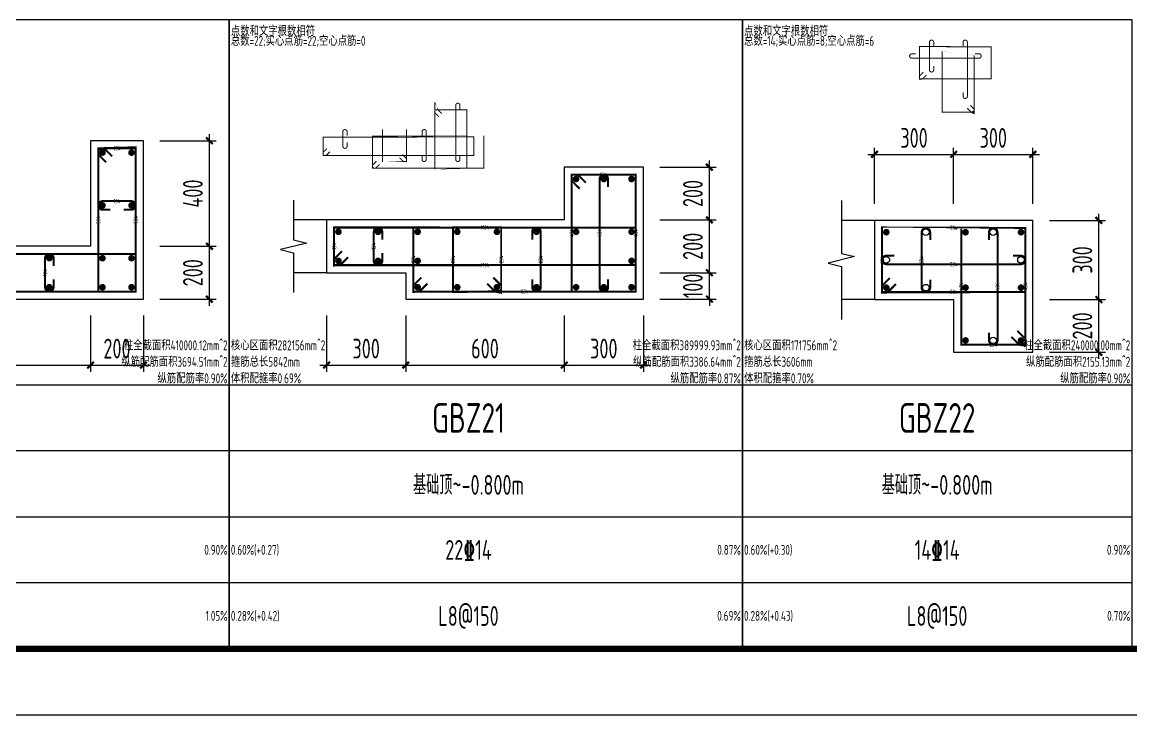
# Model space of a CAD drawing. Extents: x -1712635 to -854203, y -534641 to -21985.
# Drawn here: x -1353154 to -1336359, y -120393 to -109896 of the extents above; entities that cross this region are included whole.
import ezdxf
from ezdxf.enums import TextEntityAlignment as Align

# ---------------------------------------------------------------- set-up
doc = ezdxf.new("R2010")
doc.units = 0
doc.header["$LTSCALE"] = 1000
doc.layers.get('0').update_dxf_attribs({"linetype": 'CONTINUOUS'})
doc.layers.get('Defpoints').update_dxf_attribs({"linetype": 'CONTINUOUS'})
for name, color, linetype in [('-TK', 7, 'CONTINUOUS'), ('COLU_DE_DIM', 3, 'CONTINUOUS'), ('COLU_DE_TH', 7, 'CONTINUOUS'), ('LINK', 6, 'CONTINUOUS'), ('LINK-INDEX', 6, 'CONTINUOUS'), ('REIN', 6, 'CONTINUOUS'), ('TAB', 7, 'CONTINUOUS'), ('TAB_TEXT', 7, 'CONTINUOUS'), ('THIN', 7, 'CONTINUOUS')]:
    doc.layers.add(name, color=color, linetype=linetype)
doc.layers.add('箍筋长度', color=3, linetype='CONTINUOUS', plot=False)
doc.layers.add('配箍校核', color=34, linetype='CONTINUOUS', plot=False)
doc.styles.add('BW_Rein', font='Tssdeng.shx', dxfattribs={"width": 0.7, "bigfont": 'hztxt.shx'})
doc.styles.add('TSSD_DIMENSION', font='Tssdeng.shx', dxfattribs={"width": 0.7, "bigfont": 'tssdchn.shx'})
doc.styles.add('TSSD_REIN', font='tssdeng.shx', dxfattribs={"width": 0.7, "height": 300, "bigfont": 'tssdchn.shx'})
doc.dimstyles.new('TSSD_25_100', dxfattribs={"dimtxt": 300, "dimasz": 100, "dimexe": 100, "dimexo": 250, "dimgap": 100, "dimtad": 1, "dimdec": 0, "dimlfac": 0.25, "dimzin": 0, "dimdsep": 46, "dimtxsty": 'TSSD_DIMENSION', "dimblk": 'ARCHTICK', "dimcen": 0, "dimdle": 100, "dimclrt": 7, "dimadec": 0, "dimazin": 0, "dimtfac": 1, "dimtdec": 0, "dimtix": 1, "dimtmove": 2, "dimatfit": 3, "dimldrblk": 'ARCHTICK', "dimfxl": 0, "dimtolj": 1, "dimtzin": 0, "dimarcsym": 0})

# ---------------------------------------------------------------- blocks, each defined once
blk = doc.blocks.new('_ArchTick')
at = {"color": 0, "const_width": 0.35}
blk.add_lwpolyline([(-0.5, -0.5), (0.5, 0.5)], dxfattribs=at)
blk = doc.blocks.new('*D268')
at = {"layer": 'COLU_DE_DIM', "color": 0, "lineweight": -2}
for p, q in [((-1348543.087105742, -114342.7904348215), (-1348543.087105742, -115192.7904348215)), ((-1347343.087105698, -114342.7904348215), (-1347343.087105698, -115192.7904348215)), ((-1348643.087105742, -115092.7904348215), (-1347243.087105698, -115092.7904348215))]:
    blk.add_line(p, q, dxfattribs=at)
at = {"layer": 'Defpoints', "color": 0}
for p in [(-1348543.087105742, -114092.7904348215), (-1347343.087105698, -114092.7904348215), (-1347343.087105698, -115092.7904348215)]:
    blk.add_point(p, dxfattribs=at)
at = {"layer": 'COLU_DE_DIM', "color": 0, "lineweight": -2, "xscale": 100, "yscale": 100, "zscale": 100, "rotation": 180}
blk.add_blockref('_ArchTick', (-1348543.087105742, -115092.7904348215), dxfattribs=at)
at = {"layer": 'COLU_DE_DIM', "color": 0, "lineweight": -2, "xscale": 100, "yscale": 100, "zscale": 100}
blk.add_blockref('_ArchTick', (-1347343.087105698, -115092.7904348215), dxfattribs=at)
at = {"layer": 'COLU_DE_DIM', "color": 7, "insert": (-1347943.08710572, -114842.7904348215), "char_height": 300, "attachment_point": 5, "style": 'TSSD_DIMENSION'}
blk.add_mtext('\\A1;300', dxfattribs=at)
blk = doc.blocks.new('*D269')
at = {"layer": 'COLU_DE_DIM', "color": 0, "lineweight": -2}
for p, q in [((-1347343.087105698, -114342.7904348215), (-1347343.087105698, -115192.7904348215)), ((-1344943.088006563, -114342.7904348215), (-1344943.088006563, -115192.7904348215)), ((-1347443.087105698, -115092.7904348215), (-1344843.088006563, -115092.7904348215))]:
    blk.add_line(p, q, dxfattribs=at)
at = {"layer": 'Defpoints', "color": 0}
for p in [(-1347343.087105698, -114092.7904348215), (-1344943.088006563, -114092.7904348215), (-1344943.088006563, -115092.7904348215)]:
    blk.add_point(p, dxfattribs=at)
at = {"layer": 'COLU_DE_DIM', "color": 0, "lineweight": -2, "xscale": 100, "yscale": 100, "zscale": 100, "rotation": 180}
blk.add_blockref('_ArchTick', (-1347343.087105698, -115092.7904348215), dxfattribs=at)
at = {"layer": 'COLU_DE_DIM', "color": 0, "lineweight": -2, "xscale": 100, "yscale": 100, "zscale": 100}
blk.add_blockref('_ArchTick', (-1344943.088006563, -115092.7904348215), dxfattribs=at)
at = {"layer": 'COLU_DE_DIM', "color": 7, "insert": (-1346143.08755613, -114842.7904348215), "char_height": 300, "attachment_point": 5, "style": 'TSSD_DIMENSION'}
blk.add_mtext('\\A1;600', dxfattribs=at)
blk = doc.blocks.new('*D270')
at = {"layer": 'COLU_DE_DIM', "color": 0, "lineweight": -2}
for p, q in [((-1344943.088006563, -114342.7904348215), (-1344943.088006563, -115192.7904348215)), ((-1343743.088006562, -114342.7904348215), (-1343743.088006562, -115192.7904348215)), ((-1345043.088006563, -115092.7904348215), (-1343643.088006562, -115092.7904348215))]:
    blk.add_line(p, q, dxfattribs=at)
at = {"layer": 'Defpoints', "color": 0}
for p in [(-1344943.088006563, -114092.7904348215), (-1343743.088006562, -114092.7904348215), (-1343743.088006562, -115092.7904348215)]:
    blk.add_point(p, dxfattribs=at)
at = {"layer": 'COLU_DE_DIM', "color": 0, "lineweight": -2, "xscale": 100, "yscale": 100, "zscale": 100, "rotation": 180}
blk.add_blockref('_ArchTick', (-1344943.088006563, -115092.7904348215), dxfattribs=at)
at = {"layer": 'COLU_DE_DIM', "color": 0, "lineweight": -2, "xscale": 100, "yscale": 100, "zscale": 100}
blk.add_blockref('_ArchTick', (-1343743.088006562, -115092.7904348215), dxfattribs=at)
at = {"layer": 'COLU_DE_DIM', "color": 7, "insert": (-1344343.088006563, -114842.7904348215), "char_height": 300, "attachment_point": 5, "style": 'TSSD_DIMENSION'}
blk.add_mtext('\\A1;300', dxfattribs=at)
blk = doc.blocks.new('*D271')
at = {"layer": 'COLU_DE_DIM', "color": 0, "lineweight": -2}
for p, q in [((-1343493.088006562, -113692.7904348024), (-1342643.088006562, -113692.7904348024)), ((-1342743.088006562, -113692.7904348024), (-1342743.088006562, -113592.7904348024)), ((-1342743.088006562, -114092.7904348215), (-1342743.088006562, -113692.7904348024)), ((-1343493.088006562, -114092.7904348215), (-1342643.088006562, -114092.7904348215)), ((-1342743.088006562, -114092.7904348215), (-1342743.088006562, -114192.7904348215))]:
    blk.add_line(p, q, dxfattribs=at)
at = {"layer": 'Defpoints', "color": 0}
for p in [(-1343743.088006562, -113692.7904348024), (-1342743.088006562, -113692.7904348024), (-1343743.088006562, -114092.7904348215)]:
    blk.add_point(p, dxfattribs=at)
at = {"layer": 'COLU_DE_DIM', "color": 0, "lineweight": -2, "xscale": 100, "yscale": 100, "zscale": 100}
for p, rotation in [((-1342743.088006562, -113692.7904348024), 270), ((-1342743.088006562, -114092.7904348215), 90)]:
    blk.add_blockref('_ArchTick', p, dxfattribs=dict(at, rotation=rotation))
at = {"layer": 'COLU_DE_DIM', "color": 7, "insert": (-1342993.088006562, -113892.7904348122), "char_height": 300, "attachment_point": 5, "rotation": 90, "style": 'TSSD_DIMENSION'}
blk.add_mtext('\\A1;100', dxfattribs=at)
blk = doc.blocks.new('*D272')
at = {"layer": 'COLU_DE_DIM', "color": 0, "lineweight": -2}
for p, q in [((-1342743.088006562, -113792.7904348024), (-1342743.088006562, -112792.7904347936)), ((-1343493.088006562, -112892.7904347936), (-1342643.088006562, -112892.7904347936)), ((-1343493.088006562, -113692.7904348024), (-1342643.088006562, -113692.7904348024))]:
    blk.add_line(p, q, dxfattribs=at)
at = {"layer": 'Defpoints', "color": 0}
for p in [(-1343743.088006562, -112892.7904347936), (-1342743.088006562, -112892.7904347936), (-1343743.088006562, -113692.7904348024)]:
    blk.add_point(p, dxfattribs=at)
at = {"layer": 'COLU_DE_DIM', "color": 0, "lineweight": -2, "xscale": 100, "yscale": 100, "zscale": 100}
for p, rotation in [((-1342743.088006562, -112892.7904347936), 90), ((-1342743.088006562, -113692.7904348024), 270)]:
    blk.add_blockref('_ArchTick', p, dxfattribs=dict(at, rotation=rotation))
at = {"layer": 'COLU_DE_DIM', "color": 7, "insert": (-1342993.088006562, -113292.7904347982), "char_height": 300, "attachment_point": 5, "rotation": 90, "style": 'TSSD_DIMENSION'}
blk.add_mtext('\\A1;200', dxfattribs=at)
blk = doc.blocks.new('*D273')
at = {"layer": 'COLU_DE_DIM', "color": 0, "lineweight": -2}
for p, q in [((-1342743.088006562, -112992.7904347936), (-1342743.088006562, -111992.7904348215)), ((-1343493.088006562, -112092.7904348215), (-1342643.088006562, -112092.7904348215)), ((-1343493.088006562, -112892.7904347936), (-1342643.088006562, -112892.7904347936))]:
    blk.add_line(p, q, dxfattribs=at)
at = {"layer": 'Defpoints', "color": 0}
for p in [(-1343743.088006562, -112092.7904348215), (-1342743.088006562, -112092.7904348215), (-1343743.088006562, -112892.7904347936)]:
    blk.add_point(p, dxfattribs=at)
at = {"layer": 'COLU_DE_DIM', "color": 0, "lineweight": -2, "xscale": 100, "yscale": 100, "zscale": 100}
for p, rotation in [((-1342743.088006562, -112092.7904348215), 90), ((-1342743.088006562, -112892.7904347936), 270)]:
    blk.add_blockref('_ArchTick', p, dxfattribs=dict(at, rotation=rotation))
at = {"layer": 'COLU_DE_DIM', "color": 7, "insert": (-1342993.088006562, -112492.7904348078), "char_height": 300, "attachment_point": 5, "rotation": 90, "style": 'TSSD_DIMENSION'}
blk.add_mtext('\\A1;200', dxfattribs=at)
blk = doc.blocks.new('*D274')
at = {"layer": 'COLU_DE_DIM', "color": 0, "lineweight": -2}
for p, q in [((-1340243.088006547, -112649.1665923054), (-1340243.088006547, -111799.1665923054)), ((-1339043.088006513, -112649.1665923054), (-1339043.088006513, -111799.1665923054)), ((-1340343.088006547, -111899.1665923054), (-1338943.088006513, -111899.1665923054))]:
    blk.add_line(p, q, dxfattribs=at)
at = {"layer": 'Defpoints', "color": 0}
for p in [(-1339043.088006513, -111899.1665923054), (-1340243.088006547, -112899.1665923054), (-1339043.088006513, -112899.1665923054)]:
    blk.add_point(p, dxfattribs=at)
at = {"layer": 'COLU_DE_DIM', "color": 0, "lineweight": -2, "xscale": 100, "yscale": 100, "zscale": 100, "rotation": 180}
blk.add_blockref('_ArchTick', (-1340243.088006547, -111899.1665923054), dxfattribs=at)
at = {"layer": 'COLU_DE_DIM', "color": 0, "lineweight": -2, "xscale": 100, "yscale": 100, "zscale": 100}
blk.add_blockref('_ArchTick', (-1339043.088006513, -111899.1665923054), dxfattribs=at)
at = {"layer": 'COLU_DE_DIM', "color": 7, "insert": (-1339643.08800653, -111649.1665923054), "char_height": 300, "attachment_point": 5, "style": 'TSSD_DIMENSION'}
blk.add_mtext('\\A1;300', dxfattribs=at)
blk = doc.blocks.new('*D275')
at = {"layer": 'COLU_DE_DIM', "color": 0, "lineweight": -2}
for p, q in [((-1339043.088006513, -112649.1665923054), (-1339043.088006513, -111799.1665923054)), ((-1337843.088006513, -112649.1665923054), (-1337843.088006513, -111799.1665923054)), ((-1339143.088006513, -111899.1665923054), (-1337743.088006513, -111899.1665923054))]:
    blk.add_line(p, q, dxfattribs=at)
at = {"layer": 'Defpoints', "color": 0}
for p in [(-1337843.088006513, -111899.1665923054), (-1339043.088006513, -112899.1665923054), (-1337843.088006513, -112899.1665923054)]:
    blk.add_point(p, dxfattribs=at)
at = {"layer": 'COLU_DE_DIM', "color": 0, "lineweight": -2, "xscale": 100, "yscale": 100, "zscale": 100, "rotation": 180}
blk.add_blockref('_ArchTick', (-1339043.088006513, -111899.1665923054), dxfattribs=at)
at = {"layer": 'COLU_DE_DIM', "color": 0, "lineweight": -2, "xscale": 100, "yscale": 100, "zscale": 100}
blk.add_blockref('_ArchTick', (-1337843.088006513, -111899.1665923054), dxfattribs=at)
at = {"layer": 'COLU_DE_DIM', "color": 7, "insert": (-1338443.088006513, -111649.1665923054), "char_height": 300, "attachment_point": 5, "style": 'TSSD_DIMENSION'}
blk.add_mtext('\\A1;300', dxfattribs=at)
blk = doc.blocks.new('*D276')
at = {"layer": 'COLU_DE_DIM', "color": 0, "lineweight": -2}
for p, q in [((-1336843.088006513, -114999.1665923488), (-1336843.088006513, -113999.1665923554)), ((-1337593.088006513, -114099.1665923554), (-1336743.088006513, -114099.1665923554)), ((-1337593.088006513, -114899.1665923488), (-1336743.088006513, -114899.1665923488))]:
    blk.add_line(p, q, dxfattribs=at)
at = {"layer": 'Defpoints', "color": 0}
for p in [(-1337843.088006513, -114099.1665923554), (-1336843.088006513, -114099.1665923554), (-1337843.088006513, -114899.1665923488)]:
    blk.add_point(p, dxfattribs=at)
at = {"layer": 'COLU_DE_DIM', "color": 0, "lineweight": -2, "xscale": 100, "yscale": 100, "zscale": 100}
for p, rotation in [((-1336843.088006513, -114099.1665923554), 90), ((-1336843.088006513, -114899.1665923488), 270)]:
    blk.add_blockref('_ArchTick', p, dxfattribs=dict(at, rotation=rotation))
at = {"layer": 'COLU_DE_DIM', "color": 7, "insert": (-1337093.088006513, -114499.1665923523), "char_height": 300, "attachment_point": 5, "rotation": 90, "style": 'TSSD_DIMENSION'}
blk.add_mtext('\\A1;200', dxfattribs=at)
blk = doc.blocks.new('*D277')
at = {"layer": 'COLU_DE_DIM', "color": 0, "lineweight": -2}
for p, q in [((-1336843.088006513, -114199.1665923554), (-1336843.088006513, -112799.1665923116)), ((-1337593.088006513, -112899.1665923116), (-1336743.088006513, -112899.1665923116)), ((-1337593.088006513, -114099.1665923554), (-1336743.088006513, -114099.1665923554))]:
    blk.add_line(p, q, dxfattribs=at)
at = {"layer": 'Defpoints', "color": 0}
for p in [(-1337843.088006513, -112899.1665923116), (-1336843.088006513, -112899.1665923116), (-1337843.088006513, -114099.1665923554)]:
    blk.add_point(p, dxfattribs=at)
at = {"layer": 'COLU_DE_DIM', "color": 0, "lineweight": -2, "xscale": 100, "yscale": 100, "zscale": 100}
for p, rotation in [((-1336843.088006513, -112899.1665923116), 90), ((-1336843.088006513, -114099.1665923554), 270)]:
    blk.add_blockref('_ArchTick', p, dxfattribs=dict(at, rotation=rotation))
at = {"layer": 'COLU_DE_DIM', "color": 7, "insert": (-1337093.088006513, -113499.1665923337), "char_height": 300, "attachment_point": 5, "rotation": 90, "style": 'TSSD_DIMENSION'}
blk.add_mtext('\\A1;300', dxfattribs=at)
blk = doc.blocks.new('A1')
blk.add_lwpolyline([(0, 59400), (0, 0), (84100, 0), (84100, 59400)], close=True)
at = {"const_width": 100}
blk.add_lwpolyline([(2500, 58400), (2500, 1000), (83100, 1000), (83100, 58400)], close=True, dxfattribs=at)
blk = doc.blocks.new('*D2584')
at = {"layer": 'COLU_DE_DIM', "color": 0, "lineweight": -2}
for p, q in [((-1357917.867364272, -114342.7904348215), (-1357917.867364272, -115192.7904348215)), ((-1352117.851819812, -114342.7904348215), (-1352117.851819812, -115192.7904348215)), ((-1358017.867364272, -115092.7904348215), (-1352017.851819812, -115092.7904348215))]:
    blk.add_line(p, q, dxfattribs=at)
at = {"layer": 'Defpoints', "color": 0}
for p in [(-1357917.867364272, -114092.7904348215), (-1352117.851819812, -114092.7904348215), (-1352117.851819812, -115092.7904348215)]:
    blk.add_point(p, dxfattribs=at)
at = {"layer": 'COLU_DE_DIM', "color": 0, "lineweight": -2, "xscale": 100, "yscale": 100, "zscale": 100, "rotation": 180}
blk.add_blockref('_ArchTick', (-1357917.867364272, -115092.7904348215), dxfattribs=at)
at = {"layer": 'COLU_DE_DIM', "color": 0, "lineweight": -2, "xscale": 100, "yscale": 100, "zscale": 100}
blk.add_blockref('_ArchTick', (-1352117.851819812, -115092.7904348215), dxfattribs=at)
at = {"layer": 'COLU_DE_DIM', "color": 7, "insert": (-1355017.859592042, -114842.7904348215), "char_height": 300, "attachment_point": 5, "style": 'TSSD_DIMENSION'}
blk.add_mtext('\\A1;1450', dxfattribs=at)
blk = doc.blocks.new('*D2585')
at = {"layer": 'COLU_DE_DIM', "color": 0, "lineweight": -2}
for p, q in [((-1352117.851819812, -114342.7904348215), (-1352117.851819812, -115192.7904348215)), ((-1351317.851819824, -114342.7904348215), (-1351317.851819824, -115192.7904348215)), ((-1352217.851819812, -115092.7904348215), (-1351217.851819824, -115092.7904348215))]:
    blk.add_line(p, q, dxfattribs=at)
at = {"layer": 'Defpoints', "color": 0}
for p in [(-1352117.851819812, -114092.7904348215), (-1351317.851819824, -114092.7904348215), (-1351317.851819824, -115092.7904348215)]:
    blk.add_point(p, dxfattribs=at)
at = {"layer": 'COLU_DE_DIM', "color": 0, "lineweight": -2, "xscale": 100, "yscale": 100, "zscale": 100, "rotation": 180}
blk.add_blockref('_ArchTick', (-1352117.851819812, -115092.7904348215), dxfattribs=at)
at = {"layer": 'COLU_DE_DIM', "color": 0, "lineweight": -2, "xscale": 100, "yscale": 100, "zscale": 100}
blk.add_blockref('_ArchTick', (-1351317.851819824, -115092.7904348215), dxfattribs=at)
at = {"layer": 'COLU_DE_DIM', "color": 7, "insert": (-1351717.851819818, -114842.7904348215), "char_height": 300, "attachment_point": 5, "style": 'TSSD_DIMENSION'}
blk.add_mtext('\\A1;200', dxfattribs=at)
blk = doc.blocks.new('*D2586')
at = {"layer": 'COLU_DE_DIM', "color": 0, "lineweight": -2}
for p, q in [((-1350317.851819802, -114192.7904348216), (-1350317.851819802, -113192.7904348215)), ((-1351067.851819802, -113292.7904348215), (-1350217.851819802, -113292.7904348215)), ((-1351067.851819802, -114092.7904348216), (-1350217.851819802, -114092.7904348216))]:
    blk.add_line(p, q, dxfattribs=at)
at = {"layer": 'Defpoints', "color": 0}
for p in [(-1351317.851819802, -113292.7904348215), (-1350317.851819802, -113292.7904348215), (-1351317.851819802, -114092.7904348216)]:
    blk.add_point(p, dxfattribs=at)
at = {"layer": 'COLU_DE_DIM', "color": 0, "lineweight": -2, "xscale": 100, "yscale": 100, "zscale": 100}
for p, rotation in [((-1350317.851819802, -113292.7904348215), 90), ((-1350317.851819802, -114092.7904348216), 270)]:
    blk.add_blockref('_ArchTick', p, dxfattribs=dict(at, rotation=rotation))
at = {"layer": 'COLU_DE_DIM', "color": 7, "insert": (-1350567.851819802, -113692.7904348218), "char_height": 300, "attachment_point": 5, "rotation": 90, "style": 'TSSD_DIMENSION'}
blk.add_mtext('\\A1;200', dxfattribs=at)
blk = doc.blocks.new('*D2587')
at = {"layer": 'COLU_DE_DIM', "color": 0, "lineweight": -2}
for p, q in [((-1350317.851819802, -113392.7904348215), (-1350317.851819802, -111592.7904341149)), ((-1351067.851819802, -111692.7904341149), (-1350217.851819802, -111692.7904341149)), ((-1351067.851819802, -113292.7904348215), (-1350217.851819802, -113292.7904348215))]:
    blk.add_line(p, q, dxfattribs=at)
at = {"layer": 'Defpoints', "color": 0}
for p in [(-1351317.851819802, -111692.7904341149), (-1350317.851819802, -111692.7904341149), (-1351317.851819802, -113292.7904348215)]:
    blk.add_point(p, dxfattribs=at)
at = {"layer": 'COLU_DE_DIM', "color": 0, "lineweight": -2, "xscale": 100, "yscale": 100, "zscale": 100}
for p, rotation in [((-1350317.851819802, -111692.7904341149), 90), ((-1350317.851819802, -113292.7904348215), 270)]:
    blk.add_blockref('_ArchTick', p, dxfattribs=dict(at, rotation=rotation))
at = {"layer": 'COLU_DE_DIM', "color": 7, "insert": (-1350567.851819802, -112492.7904344684), "char_height": 300, "attachment_point": 5, "rotation": 90, "style": 'TSSD_DIMENSION'}
blk.add_mtext('\\A1;400', dxfattribs=at)

msp = doc.modelspace()

# ---------------------------------------------------------------- linework, layer by layer
at = {"layer": 'COLU_DE_TH'}
msp.add_lwpolyline([(-1351317.851819824, -111692.7904341149), (-1352117.851819812, -111692.816768388), (-1352117.851819802, -113292.7904348215), (-1357917.867364272, -113292.7904348215), (-1357917.867364272, -114092.7904348215), (-1351317.851819802, -114092.7904348215), (-1351317.851819824, -111692.7904341149)], close=True, dxfattribs=at)
at = {"layer": 'COLU_DE_TH', "color": 7}
for points in [[(-1348543.087105742, -112892.7904347936), (-1348543.087105728, -113692.7904348024), (-1347343.087105698, -113692.7904348215), (-1347343.087105698, -114092.7904348215), (-1343743.088006562, -114092.7904348215), (-1343743.088006562, -112092.7904348215), (-1344943.088006563, -112092.7904348215), (-1344943.088006562, -112892.7904348215), (-1348543.087105742, -112892.7904347936)], [(-1340243.088006547, -112899.1665923116), (-1340243.088006562, -114099.1665923554), (-1339043.088006513, -114099.1665923488), (-1339043.088006513, -114899.1665923488), (-1337843.088006513, -114899.1665923488), (-1337843.088006513, -112899.1665923488), (-1340243.088006547, -112899.1665923116)]]:
    msp.add_lwpolyline(points, close=True, dxfattribs=at)
at = {"layer": 'LINK', "const_width": 30}
for points in [[(-1351882.849844775, -112019.7333764084), (-1352002.851819807, -111899.7353514727), (-1352002.851819807, -111807.8129828981), (-1351432.851819822, -111807.7942197286), (-1351432.851819801, -113977.790434826), (-1352002.851819792, -113977.790434826), (-1352002.851819807, -111807.8129828981), (-1351910.929451247, -111807.8099570111), (-1351790.927476215, -111927.8079819467)], [(-1357590.943482731, -113857.790434832), (-1357710.94348274, -113977.7904348231), (-1357802.86736427, -113977.7904348228), (-1357802.86736427, -113407.7904348231), (-1351432.851819803, -113407.7904348227), (-1351432.851819797, -113977.7904348223), (-1357802.86736427, -113977.7904348228), (-1357802.867364265, -113885.8665532843), (-1357682.867364257, -113765.8665532932)]]:
    msp.add_lwpolyline(points, dxfattribs=at)
at = {"layer": 'LINK', "color": 6, "const_width": 30}
for points in [[(-1344708.088006665, -112419.7143162611), (-1344828.088006569, -112299.7143161658), (-1344828.088006566, -112207.7904348232), (-1343858.088006573, -112207.7904348247), (-1343858.088006573, -113977.7904348221), (-1344828.088006565, -113977.7904348196), (-1344828.088006566, -112207.7904348232), (-1344736.164125085, -112207.7904348269), (-1344616.16412518, -112327.7904349222)], [(-1348216.163224199, -113457.7904348316), (-1348336.163224235, -113577.7904347954), (-1348428.087105732, -113577.7904347951), (-1348428.087105742, -113007.7904347941), (-1343858.088006565, -113007.7904348305), (-1343858.088006565, -113577.7904348708), (-1348428.087105732, -113577.7904347951), (-1348428.087105746, -113485.8665532294), (-1348308.087105709, -113365.8665532656)], [(-1347016.163224281, -113857.7904348816), (-1347136.16322434, -113977.7904348223), (-1347228.087105704, -113977.7904348225), (-1347228.087105714, -113007.7904348087), (-1343858.088006579, -113007.7904348349), (-1343858.088006583, -113977.7904348226), (-1347228.087105704, -113977.7904348225), (-1347228.087105704, -113885.866553368), (-1347108.087105644, -113765.8665534273)], [(-1346018.087556041, -113765.866553275), (-1345898.087556137, -113885.8665533706), (-1345898.087556135, -113977.7904348145), (-1346628.087330923, -113977.7904348103), (-1346628.087330933, -113007.7904347915), (-1345898.087556141, -113007.7904348052), (-1345898.087556135, -113977.7904348145), (-1345990.01143774, -113977.790434828), (-1346110.011437644, -113857.7904347324)], [(-1339916.164124931, -113864.1665923301), (-1340036.164124897, -113984.1665923641), (-1340128.088006568, -113984.1665923688), (-1340128.088006556, -113014.1665923087), (-1337958.088006523, -113014.1665923459), (-1337958.088006524, -113984.16659236), (-1340128.088006568, -113984.1665923688), (-1340128.088006566, -113892.2427107475), (-1340008.0880066, -113772.2427107135)], [(-1338078.088006527, -114572.2427107061), (-1337958.088006513, -114692.2427106921), (-1337958.08800651, -114784.166592355), (-1338928.088006508, -114784.166592355), (-1338928.088006506, -113014.1665923362), (-1337958.088006518, -113014.1665923512), (-1337958.08800651, -114784.166592355), (-1338050.011888148, -114784.1665923485), (-1338170.011888162, -114664.1665923626)]]:
    msp.add_lwpolyline(points, dxfattribs=at)
for points in [[(-1344278.08800657, -112392.7904348313), (-1344278.08800657, -112272.7904348313, 1), (-1344408.08800657, -112272.7904348313), (-1344408.08800657, -113912.7904348301, 1), (-1344278.08800657, -113912.7904348301), (-1344278.08800657, -113792.7904348301)], [(-1347698.087105732, -113192.7904348151), (-1347698.087105732, -113072.7904348151, 1), (-1347828.087105732, -113072.7904348151), (-1347828.087105727, -113512.7904348249, 1), (-1347698.087105727, -113512.7904348249), (-1347698.087105727, -113392.7904348249)], [(-1345428.087781356, -113792.7904348201), (-1345428.087781356, -113912.7904348201, 1), (-1345298.087781356, -113912.7904348201), (-1345298.087781356, -113072.790434826, 1), (-1345428.087781356, -113072.790434826), (-1345428.087781356, -113192.790434826)], [(-1339398.088006532, -113199.1665923283), (-1339398.088006532, -113079.1665923283, 1), (-1339528.088006532, -113079.1665923283), (-1339528.088006533, -113919.1665923572, 1), (-1339398.088006533, -113919.1665923572), (-1339398.088006533, -113799.1665923572)], [(-1338508.088006508, -114599.1665923505), (-1338508.088006508, -114719.1665923505, 1), (-1338378.088006508, -114719.1665923505), (-1338378.088006506, -113079.1665923322, 1), (-1338508.088006506, -113079.1665923322), (-1338508.088006506, -113199.1665923322)], [(-1339943.088006564, -113434.1665923372), (-1340063.088006564, -113434.1665923372, 1), (-1340063.088006564, -113564.1665923372), (-1338023.088006522, -113564.1665923722, 1), (-1338023.088006522, -113434.1665923722), (-1338143.088006522, -113434.1665923722)]]:
    msp.add_lwpolyline(points, format="xyb", dxfattribs=at)
at = {"layer": 'LINK', "const_width": 30}
for points in [[(-1351617.851819808, -112737.7933971232), (-1351497.851819808, -112737.7933971232, 1), (-1351497.851819808, -112607.7933971232), (-1351937.851819799, -112607.7933971232, 1), (-1351937.851819799, -112737.7933971232), (-1351817.851819799, -112737.7933971232)], [(-1352677.867364277, -113592.7904348029), (-1352677.867364277, -113472.7904348029, 1), (-1352807.867364277, -113472.7904348029), (-1352807.867696065, -113912.7904348449, 1), (-1352677.867696065, -113912.7904348449), (-1352677.867696065, -113792.7904348449)]]:
    msp.add_lwpolyline(points, format="xyb", dxfattribs=at)
at = {"layer": 'LINK-INDEX', "color": 6, "const_width": 15.00000095367432}
for points in [[(-1339345.588006535, -110258.8515660631), (-1339345.588006535, -110198.8515660631, 1), (-1339410.588006535, -110198.8515660631), (-1339410.588006535, -110618.8515660775, 1), (-1339345.588006535, -110618.8515660775), (-1339345.588006535, -110558.8515660775)], [(-1338900.588006523, -110958.8515660742), (-1338900.588006523, -111018.8515660742, 1), (-1338835.588006523, -111018.8515660742), (-1338835.588006522, -110198.851566065, 1), (-1338900.588006522, -110198.851566065), (-1338900.588006522, -110258.851566065)], [(-1339618.088006551, -110376.3515660676), (-1339678.088006551, -110376.3515660676, 1), (-1339678.088006551, -110441.3515660676), (-1338658.08800653, -110441.351566085, 1), (-1338658.08800653, -110376.351566085), (-1338718.08800653, -110376.351566085)], [(-1346521.855588369, -111215.8116457087), (-1346521.855588369, -111155.8116457087, 1), (-1346586.855588369, -111155.8116457087), (-1346586.855588369, -111975.8116457081, 1), (-1346521.855588369, -111975.8116457081), (-1346521.855588369, -111915.8116457081)], [(-1348231.85513795, -111615.8116457007), (-1348231.85513795, -111555.8116457007, 1), (-1348296.85513795, -111555.8116457007), (-1348296.855137948, -111775.8116457055, 1), (-1348231.855137948, -111775.8116457055), (-1348231.855137948, -111715.8116457055)], [(-1347096.855475762, -111915.8116457031), (-1347096.855475762, -111975.8116457031, 1), (-1347031.855475762, -111975.8116457031), (-1347031.855475762, -111555.8116457061, 1), (-1347096.855475762, -111555.8116457061), (-1347096.855475762, -111615.8116457061)]]:
    msp.add_lwpolyline(points, format="xyb", dxfattribs=at)
for points in [[(-1339454.626065902, -110696.3515663461), (-1339514.626066159, -110756.3515660885), (-1339560.58800655, -110756.3515660797), (-1339560.588006544, -110271.3515660566), (-1338475.588006492, -110271.3515660752), (-1338475.588006492, -110756.3515660753), (-1339560.58800655, -110756.3515660797), (-1339560.588006555, -110710.3896252975), (-1339500.588006298, -110650.3896255551)], [(-1338790.588006663, -111155.3896252961), (-1338730.588006505, -111215.3896251376), (-1338730.588006512, -111261.3515660813), (-1339215.588006534, -111261.3515660813), (-1339215.588006533, -110376.3515660819), (-1338730.588006515, -110376.3515660894), (-1338730.588006512, -111261.3515660813), (-1338776.549947198, -111261.3515660743), (-1338836.549947357, -111201.3515662328)], [(-1346841.855588534, -111329.2735865494), (-1346901.855588377, -111269.2735863922), (-1346901.85558837, -111223.3116456951), (-1346416.855588366, -111223.3116456959), (-1346416.855588366, -112108.3116456894), (-1346901.855588369, -112108.3116456881), (-1346901.85558837, -111223.3116456951), (-1346855.893647434, -111223.3116456901), (-1346795.893647591, -111283.3116458473)], [(-1347391.85536326, -111902.3497045875), (-1347331.855363149, -111962.3497044763), (-1347331.85536316, -112008.3116456715), (-1347696.855250528, -112008.3116456694), (-1347696.855250533, -111523.3116456998), (-1347331.855363163, -111523.3116457067), (-1347331.85536316, -112008.3116456715), (-1347377.817304149, -112008.3116456468), (-1347437.81730426, -111948.311645758)], [(-1348490.893197475, -111858.3116455237), (-1348550.893197306, -111918.3116456924), (-1348596.855137976, -111918.3116456885), (-1348596.855137981, -111633.3116456926), (-1346311.855588363, -111633.3116457108), (-1346311.855588363, -111918.3116457263), (-1348596.855137976, -111918.3116456885), (-1348596.85513801, -111872.3497052467), (-1348536.855138179, -111812.349705078)], [(-1347740.893253478, -112048.3116455758), (-1347800.893253357, -112108.3116456958), (-1347846.855194262, -112108.3116456947), (-1347846.855194268, -111623.3116456901), (-1346161.855644673, -111623.3116457032), (-1346161.855644675, -112108.3116456947), (-1347846.855194262, -112108.3116456947), (-1347846.855194254, -112062.349704983), (-1347786.855194374, -112002.349704863)]]:
    msp.add_lwpolyline(points, dxfattribs=at)
at = {"layer": 'REIN', "const_width": 50}
for points in [[(-1351962.851819808, -111872.8108432738, 1), (-1351912.851819808, -111872.8108432738, 1), (-1351962.851819808, -111872.8108432738)], [(-1351522.851819821, -111872.7963594237, 1), (-1351472.851819821, -111872.7963594237, 1), (-1351522.851819821, -111872.7963594237)], [(-1351962.851819799, -112672.7933971232, 1), (-1351912.851819799, -112672.7933971232, 1), (-1351962.851819799, -112672.7933971232)], [(-1351522.851819808, -112672.7933971232, 1), (-1351472.851819808, -112672.7933971232, 1), (-1351522.851819808, -112672.7933971232)], [(-1352767.867530176, -113472.7938431758, 1), (-1352717.867530176, -113472.7938431758, 1), (-1352767.867530176, -113472.7938431758)], [(-1351962.851819798, -113472.7904348227, 1), (-1351912.851819798, -113472.7904348227, 1), (-1351962.851819798, -113472.7904348227)], [(-1351522.851819808, -113472.7904348227, 1), (-1351472.851819808, -113472.7904348227, 1), (-1351522.851819808, -113472.7904348227)], [(-1352767.867530176, -113912.7938431751, 1), (-1352717.867530176, -113912.7938431751, 1), (-1352767.867530176, -113912.7938431751)], [(-1351962.851819795, -113912.7904348218, 1), (-1351912.851819795, -113912.7904348218, 1), (-1351962.851819795, -113912.7904348218)], [(-1351522.851819802, -113912.7904348206, 1), (-1351472.851819802, -113912.7904348206, 1), (-1351522.851819802, -113912.7904348206)]]:
    msp.add_lwpolyline(points, format="xyb", close=True, dxfattribs=at)
at = {"layer": 'REIN', "color": 6, "const_width": 50}
for points in [[(-1344788.088006571, -112272.7904348299, 1), (-1344738.088006571, -112272.7904348299, 1), (-1344788.088006571, -112272.7904348299)], [(-1344368.08800657, -112272.7904348313, 1), (-1344318.08800657, -112272.7904348313, 1), (-1344368.08800657, -112272.7904348313)], [(-1343948.08800657, -112272.7904348313, 1), (-1343898.08800657, -112272.7904348313, 1), (-1343948.08800657, -112272.7904348313)], [(-1348388.087105749, -113072.7904347973, 1), (-1348338.087105749, -113072.7904347973, 1), (-1348388.087105749, -113072.7904347973)], [(-1347788.087105732, -113072.7904348151, 1), (-1347738.087105732, -113072.7904348151, 1), (-1347788.087105732, -113072.7904348151)], [(-1347188.087105714, -113072.7904348086, 1), (-1347138.087105714, -113072.7904348086, 1), (-1347188.087105714, -113072.7904348086)], [(-1346588.087330928, -113072.7904348035, 1), (-1346538.087330928, -113072.7904348035, 1), (-1346588.087330928, -113072.7904348035)], [(-1345988.087556142, -113072.7904348148, 1), (-1345938.087556142, -113072.7904348148, 1), (-1345988.087556142, -113072.7904348148)], [(-1345388.087781356, -113072.790434826, 1), (-1345338.087781356, -113072.790434826, 1), (-1345388.087781356, -113072.790434826)], [(-1344788.088006575, -113072.7904348277, 1), (-1344738.088006575, -113072.7904348277, 1), (-1344788.088006575, -113072.7904348277)], [(-1343948.088006564, -113072.7904348344, 1), (-1343898.088006564, -113072.7904348344, 1), (-1343948.088006564, -113072.7904348344)], [(-1340088.088006557, -113079.1665923127, 1), (-1340038.088006557, -113079.1665923127, 1), (-1340088.088006557, -113079.1665923127)], [(-1338888.088006507, -113079.166592329, 1), (-1338838.088006507, -113079.166592329, 1), (-1338888.088006507, -113079.166592329)], [(-1338048.088006515, -113079.1665923476, 1), (-1337998.088006515, -113079.1665923476, 1), (-1338048.088006515, -113079.1665923476)], [(-1348388.087105741, -113512.7904347962, 1), (-1348338.087105741, -113512.7904347962, 1), (-1348388.087105741, -113512.7904347962)], [(-1347788.087105727, -113512.7904348249, 1), (-1347738.087105727, -113512.7904348249, 1), (-1347788.087105727, -113512.7904348249)], [(-1347188.087105709, -113512.7904348183, 1), (-1347138.087105709, -113512.7904348183, 1), (-1347188.087105709, -113512.7904348183)], [(-1343948.088006582, -113512.790434872, 1), (-1343898.088006582, -113512.790434872, 1), (-1343948.088006582, -113512.790434872)], [(-1347188.0871057, -113912.7904348197, 1), (-1347138.0871057, -113912.7904348197, 1), (-1347188.0871057, -113912.7904348197)], [(-1346588.087330919, -113912.7904348131, 1), (-1346538.087330919, -113912.7904348131, 1), (-1346588.087330919, -113912.7904348131)], [(-1345988.087556137, -113912.7904348166, 1), (-1345938.087556137, -113912.7904348166, 1), (-1345988.087556137, -113912.7904348166)], [(-1345388.087781356, -113912.7904348201, 1), (-1345338.087781356, -113912.7904348201, 1), (-1345388.087781356, -113912.7904348201)], [(-1344788.088006574, -113912.7904348197, 1), (-1344738.088006574, -113912.7904348197, 1), (-1344788.088006574, -113912.7904348197)], [(-1344368.08800657, -113912.7904348301, 1), (-1344318.08800657, -113912.7904348301, 1), (-1344368.08800657, -113912.7904348301)], [(-1343948.088006578, -113912.7904348197, 1), (-1343898.088006578, -113912.7904348197, 1), (-1343948.088006578, -113912.7904348197)], [(-1340088.088006567, -113919.1665923618, 1), (-1340038.088006567, -113919.1665923618, 1), (-1340088.088006567, -113919.1665923618)], [(-1338888.088006508, -113919.1665923579, 1), (-1338838.088006508, -113919.1665923579, 1), (-1338888.088006508, -113919.1665923579)], [(-1338048.088006514, -113919.1665923545, 1), (-1337998.088006514, -113919.1665923545, 1), (-1338048.088006514, -113919.1665923545)], [(-1338888.088006508, -114719.16659235, 1), (-1338838.088006508, -114719.16659235, 1), (-1338888.088006508, -114719.16659235)], [(-1338048.088006509, -114719.16659235, 1), (-1337998.088006509, -114719.16659235, 1), (-1338048.088006509, -114719.16659235)]]:
    msp.add_lwpolyline(points, format="xyb", close=True, dxfattribs=at)
at = {"layer": 'REIN', "color": 6}
for centre in [(-1339463.088006532, -113079.1665923283), (-1338443.088006506, -113079.1665923322), (-1340063.088006564, -113499.1665923372), (-1338023.088006522, -113499.1665923722), (-1339463.088006533, -113919.1665923572), (-1338443.088006508, -114719.1665923505)]:
    msp.add_circle(centre, 50, dxfattribs=at)
at = {"layer": 'TAB'}
msp.add_lwpolyline([(-1358514.754358723, -109854.0966134835), (-1350017.851819802, -109854.0966134835), (-1350017.851819802, -119392.7904348215), (-1358514.754358723, -119392.7904348215), (-1358514.754358723, -109854.0966134835), (-1358514.754358723, -115392.7904348215), (-1350017.851819802, -115392.7904348215), (-1350017.851819802, -116392.7904348215), (-1358514.754358723, -116392.7904348215), (-1358514.754358723, -117392.7904348215), (-1350017.851819802, -117392.7904348215), (-1350017.851819802, -118392.7904348215), (-1358514.754358723, -118392.7904348215)], dxfattribs=at)
at = {"layer": 'TAB', "color": 7}
for points in [[(-1350017.851819802, -109854.0966134835), (-1342243.088006562, -109854.0966134835), (-1342243.088006562, -119392.7904348215), (-1350017.851819802, -119392.7904348215), (-1350017.851819802, -109854.0966134835), (-1350017.851819802, -115392.7904348215), (-1342243.088006562, -115392.7904348215), (-1342243.088006562, -116392.7904348215), (-1350017.851819802, -116392.7904348215), (-1350017.851819802, -117392.7904348215), (-1342243.088006562, -117392.7904348215), (-1342243.088006562, -118392.7904348215), (-1350017.851819802, -118392.7904348215)], [(-1342243.088006562, -109854.0966134835), (-1336343.088006513, -109854.0966134835), (-1336343.088006513, -119392.7904348215), (-1342243.088006562, -119392.7904348215), (-1342243.088006562, -109854.0966134835), (-1342243.088006562, -115392.7904348215), (-1336343.088006513, -115392.7904348215), (-1336343.088006513, -116392.7904348215), (-1342243.088006562, -116392.7904348215), (-1342243.088006562, -117392.7904348215), (-1336343.088006513, -117392.7904348215), (-1336343.088006513, -118392.7904348215), (-1342243.088006562, -118392.7904348215)]]:
    msp.add_lwpolyline(points, dxfattribs=at)
at = {"layer": 'THIN', "color": 7}
for p, q in [((-1348543.087105742, -112892.7904347936), (-1349043.087105742, -112892.7904348026)), ((-1340243.088006547, -112899.1665923116), (-1340743.088006547, -112899.1665923054)), ((-1348543.087105728, -113692.7904348024), (-1349043.087105728, -113692.7904348114)), ((-1340243.088006562, -114099.1665923554), (-1340743.088006562, -114099.1665923492))]:
    msp.add_line(p, q, dxfattribs=at)
for points in [[(-1349043.087105748, -112592.7904348026), (-1349043.087105737, -113192.790434807), (-1348843.087105736, -113242.7904348035), (-1349243.087105735, -113342.7904348105), (-1349043.087105734, -113392.790434807), (-1349043.087105723, -113992.7904348114)], [(-1340743.088006544, -112599.1665923054), (-1340743.088006554, -113399.1665923273), (-1340543.088006554, -113449.1665923298), (-1340943.088006556, -113549.1665923247), (-1340743.088006556, -113599.1665923273), (-1340743.088006566, -114399.1665923492)]]:
    msp.add_lwpolyline(points, dxfattribs=at)

# ---------------------------------------------------------------- block references
at = {"layer": '-TK'}
msp.add_blockref('A1', (-1375868.904238457, -120392.7904348215), dxfattribs=at)

# ---------------------------------------------------------------- texts
at = {"layer": 'TAB_TEXT', "color": 7, "style": 'TSSD_REIN', "width": 0.7}
for s, height, p in [('GBZ21', 450, (-1346393.087556152, -115892.7904348215)), ('GBZ22', 450, (-1339293.088006538, -115892.7904348215)), ('基础顶~-0.800m', 300, (-1346393.087556152, -116892.7904348215)), ('基础顶~-0.800m', 300, (-1339293.088006538, -116892.7904348215)), ('L8@150', 300, (-1346393.087556152, -118892.7904348215)), ('L8@150', 300, (-1339293.088006538, -118892.7904348215))]:
    msp.add_text(s, height=height, dxfattribs=at).set_placement(p, align=Align.MIDDLE)
at = {"layer": 'TAB_TEXT', "color": 1, "style": 'TSSD_REIN', "width": 0.7}
for s, p in [('22%%13214', (-1346393.087556152, -117892.7904348215)), ('14%%13214', (-1339293.088006538, -117892.7904348215))]:
    msp.add_text(s, height=300, dxfattribs=at).set_placement(p, align=Align.MIDDLE)
at = {"layer": '箍筋长度', "style": 'BW_Rein', "width": 0.7}
for s, rotation, p in [('134', 0.001886053374913684, (-1351717.851819817, -111807.8036013133)), ('234', 359.9999999999083, (-1344343.088006563, -112207.790434824)), ('534', 90.00000000042243, (-1352002.8518198, -112892.8017088289)), ('534', 90.00000000053916, (-1351432.851819811, -112892.7923272441)), ('1134', 359.9999999995442, (-1346143.087556151, -113007.7904348123)), ('534', 359.9999999988779, (-1339043.088006531, -113014.16659233)), ('434', 90.00000000002666, (-1344828.088006566, -113092.7904348215)), ('434', 90, (-1344408.08800657, -113092.7904348215)), ('434', 89.99999999965316, (-1343858.088006578, -113092.7904348215)), ('134', 90.00000000103387, (-1348428.087105737, -113292.7904347994)), ('134', 90.0000000006003, (-1347828.087105729, -113292.7904348065)), ('234', 90.00000000062253, (-1347228.087105709, -113492.7904348126)), ('234', 90.0000000006003, (-1346628.087330928, -113492.790434815)), ('234', 90.00000000033349, (-1345898.087556138, -113492.7904348178)), ('234', 90.00000000002223, (-1345298.087781356, -113492.7904348201)), ('234', 89.99999999928852, (-1340128.088006562, -113499.166592334)), ('234', 89.9999999999333, (-1339528.088006533, -113499.1665923371)), ('534', 359.9999999990196, (-1339043.088006535, -113564.1665923547)), ('134', 89.99995679541829, (-1352807.867530171, -113692.7904348215)), ('1134', 359.9999999990512, (-1346143.087556146, -113577.7904348329)), ('434', 89.9999999999333, (-1338928.088006507, -113899.1665923404)), ('434', 89.9999999999333, (-1338378.088006507, -113899.1665923447)), ('434', 90.00000000024012, (-1337958.088006514, -113899.1665923479)), ('834', 359.9999999999991, (-1345543.08755613, -113977.7904348226))]:
    msp.add_text(s, height=65, rotation=rotation, dxfattribs=at).set_placement(p, align=Align.MIDDLE_CENTER)
for s, p in [('134', (-1351717.851819811, -112607.7933971232)), ('534', (-1339043.088006537, -113984.1665923644)), ('234', (-1338443.088006513, -114784.166592355))]:
    msp.add_text(s, height=65, dxfattribs=at).set_placement(p, align=Align.MIDDLE_CENTER)
at = {"layer": '配箍校核', "style": 'BW_Rein', "width": 0.7}
for s, p in [('点数和文字根数相符', (-1349992.851819802, -110104.0966134835)), ('点数和文字根数相符', (-1342218.088006562, -110104.0966134835)), ('总数=22;实心点筋=22;空心点筋=0', (-1349992.851819802, -110254.0966134835)), ('总数=14;实心点筋=8;空心点筋=6', (-1342218.088006562, -110254.0966134835)), ('核心区面积282156mm^ 2', (-1349992.851819802, -114867.7904348215)), ('核心区面积171756mm^ 2', (-1342218.088006562, -114867.7904348215)), ('箍筋总长5842mm', (-1349992.851819802, -115117.7904348215)), ('箍筋总长3606mm', (-1342218.088006562, -115117.7904348215)), ('体积配箍率0.69%', (-1349992.851819802, -115367.7904348215)), ('体积配箍率0.70%', (-1342218.088006562, -115367.7904348215))]:
    msp.add_text(s, height=150, dxfattribs=at).set_placement(p)
for s, p in [('柱全截面积410000.12mm^ 2', (-1350042.851819802, -114867.7904348215)), ('柱全截面积389999.93mm^ 2', (-1342268.088006562, -114867.7904348215)), ('柱全截面积240000.00mm^ 2', (-1336368.088006513, -114867.7904348215)), ('纵筋配筋面积3694.51mm^ 2', (-1350042.851819802, -115117.7904348215)), ('纵筋配筋面积3386.64mm^ 2', (-1342268.088006562, -115117.7904348215)), ('纵筋配筋面积2155.13mm^ 2', (-1336368.088006513, -115117.7904348215)), ('纵筋配筋率0.90%', (-1350042.851819802, -115367.7904348215)), ('纵筋配筋率0.87%', (-1342268.088006562, -115367.7904348215)), ('纵筋配筋率0.90%', (-1336368.088006513, -115367.7904348215))]:
    msp.add_text(s, height=150, dxfattribs=at).set_placement(p, align=Align.RIGHT)
for s, p in [('0.90%', (-1350042.851819802, -117892.7904348215)), ('0.87%', (-1342268.088006562, -117892.7904348215)), ('0.90%', (-1336368.088006513, -117892.7904348215)), ('1.05%', (-1350042.851819802, -118892.7904348215)), ('0.69%', (-1342268.088006562, -118892.7904348215)), ('0.70%', (-1336368.088006513, -118892.7904348215))]:
    msp.add_text(s, height=150, dxfattribs=at).set_placement(p, align=Align.MIDDLE_RIGHT)
for s, p in [('0.60%(+0.27)', (-1349992.851819802, -117892.7904348215)), ('0.60%(+0.30)', (-1342218.088006562, -117892.7904348215)), ('0.28%(+0.42)', (-1349992.851819802, -118892.7904348215)), ('0.28%(+0.43)', (-1342218.088006562, -118892.7904348215))]:
    msp.add_text(s, height=150, dxfattribs=at).set_placement(p, align=Align.MIDDLE_LEFT)

# ---------------------------------------------------------------- dimensions: what is measured, and where the dimension line sits
at = {"layer": 'COLU_DE_DIM'}
for base, p1, p2, picture, middle in [((-1339043.088006513, -111899.1665923054), (-1340243.088006547, -112899.1665923054), (-1339043.088006513, -112899.1665923054), '*D274', (-1339643.08800653, -111649.1665923054)), ((-1337843.088006513, -111899.1665923054), (-1339043.088006513, -112899.1665923054), (-1337843.088006513, -112899.1665923054), '*D275', (-1338443.088006513, -111649.1665923054)), ((-1352117.851819812, -115092.7904348215), (-1357917.867364272, -114092.7904348215), (-1352117.851819812, -114092.7904348215), '*D2584', (-1355017.859592042, -114842.7904348215)), ((-1351317.851819824, -115092.7904348215), (-1352117.851819812, -114092.7904348215), (-1351317.851819824, -114092.7904348215), '*D2585', (-1351717.851819818, -114842.7904348215)), ((-1347343.087105698, -115092.7904348215), (-1348543.087105742, -114092.7904348215), (-1347343.087105698, -114092.7904348215), '*D268', (-1347943.08710572, -114842.7904348215)), ((-1344943.088006563, -115092.7904348215), (-1347343.087105698, -114092.7904348215), (-1344943.088006563, -114092.7904348215), '*D269', (-1346143.08755613, -114842.7904348215)), ((-1343743.088006562, -115092.7904348215), (-1344943.088006563, -114092.7904348215), (-1343743.088006562, -114092.7904348215), '*D270', (-1344343.088006563, -114842.7904348215))]:
    dim = msp.add_linear_dim(base=base, p1=p1, p2=p2, dimstyle='TSSD_25_100', dxfattribs=at)
    dim.commit()
    dim.dimension.update_dxf_attribs({"geometry": picture, "text_midpoint": middle})
for base, p1, p2, picture, middle in [((-1350317.851819802, -111692.7904341149), (-1351317.851819802, -113292.7904348215), (-1351317.851819802, -111692.7904341149), '*D2587', (-1350567.851819802, -112492.7904344684)), ((-1342743.088006562, -112092.7904348215), (-1343743.088006562, -112892.7904347936), (-1343743.088006562, -112092.7904348215), '*D273', (-1342993.088006562, -112492.7904348078)), ((-1342743.088006562, -112892.7904347936), (-1343743.088006562, -113692.7904348024), (-1343743.088006562, -112892.7904347936), '*D272', (-1342993.088006562, -113292.7904347982)), ((-1336843.088006513, -112899.1665923116), (-1337843.088006513, -114099.1665923554), (-1337843.088006513, -112899.1665923116), '*D277', (-1337093.088006513, -113499.1665923337)), ((-1350317.851819802, -113292.7904348215), (-1351317.851819802, -114092.7904348216), (-1351317.851819802, -113292.7904348215), '*D2586', (-1350567.851819802, -113692.7904348218)), ((-1342743.088006562, -113692.7904348024), (-1343743.088006562, -114092.7904348215), (-1343743.088006562, -113692.7904348024), '*D271', (-1342993.088006562, -113892.7904348122)), ((-1336843.088006513, -114099.1665923554), (-1337843.088006513, -114899.1665923488), (-1337843.088006513, -114099.1665923554), '*D276', (-1337093.088006513, -114499.1665923523))]:
    dim = msp.add_linear_dim(base=base, p1=p1, p2=p2, angle=89.9999998932783, dimstyle='TSSD_25_100', dxfattribs=at)
    dim.commit()
    dim.dimension.update_dxf_attribs({"geometry": picture, "text_midpoint": middle})

doc.saveas('drawing.dxf')
